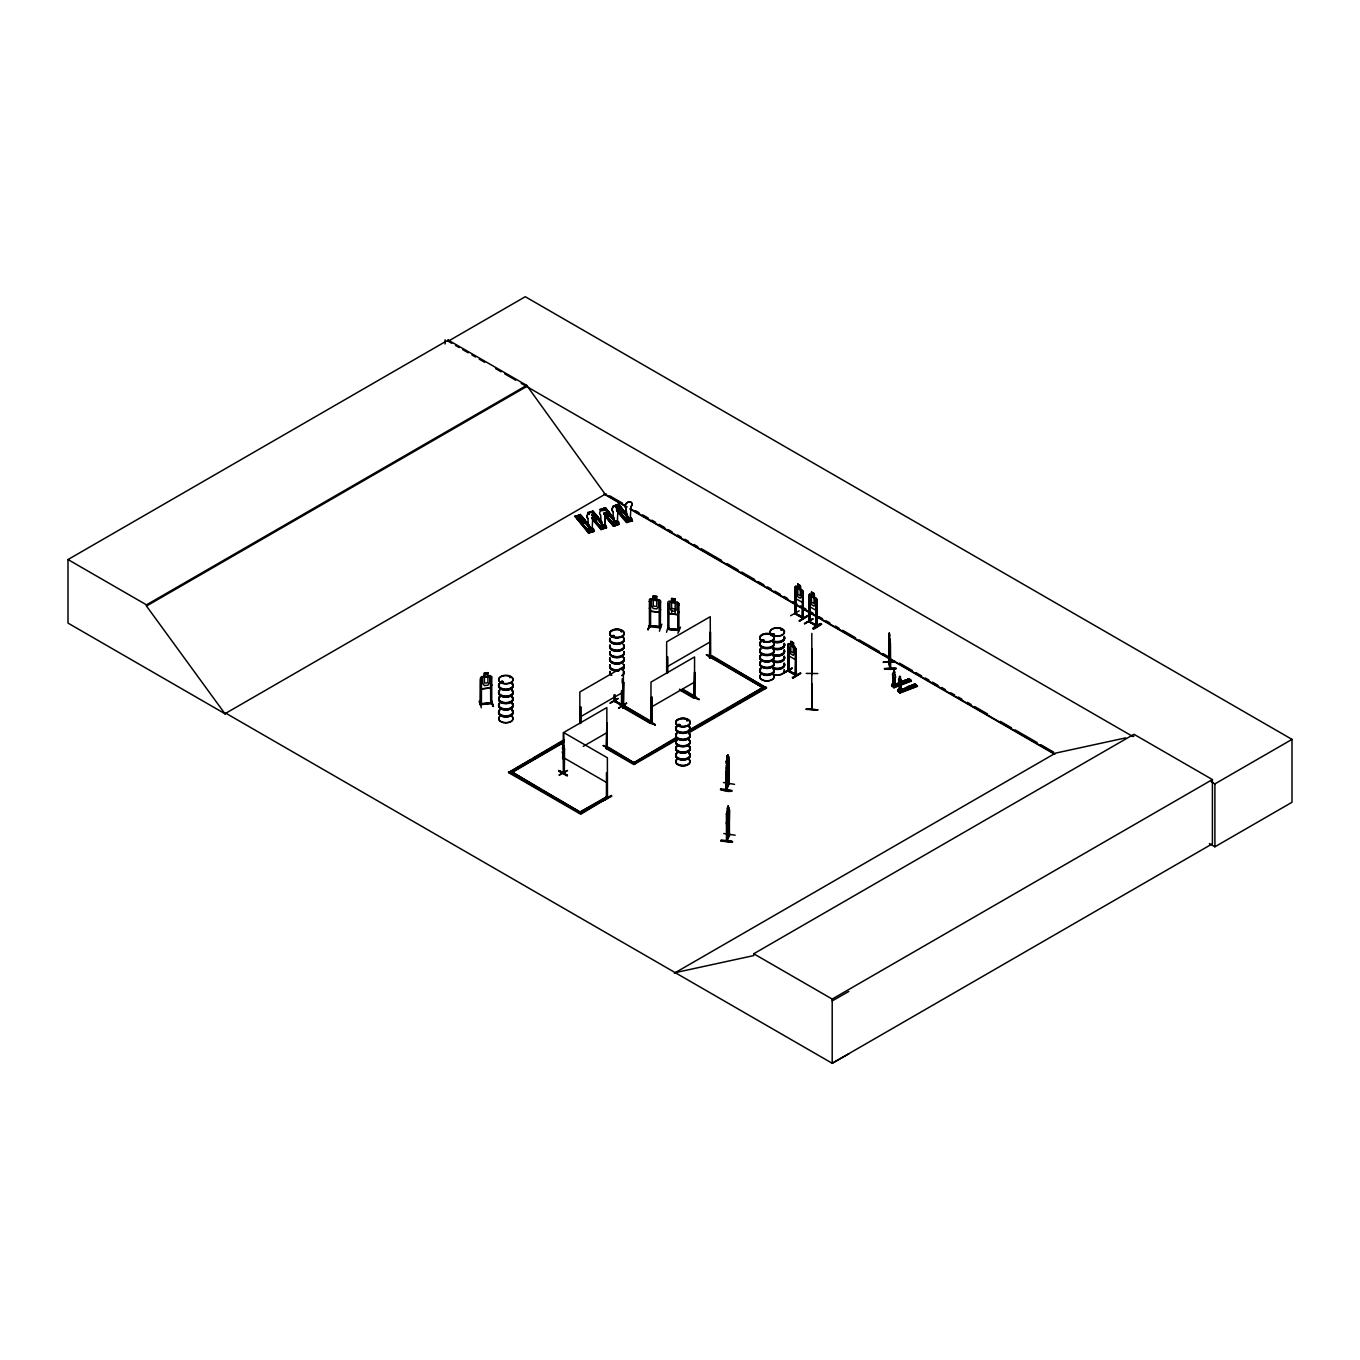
<?xml version="1.0" encoding="UTF-8"?>
<svg xmlns="http://www.w3.org/2000/svg" width="1360" height="1360" viewBox="0 0 1360 1360"><rect width="100%" height="100%" fill="white"/><g stroke="black" fill="none" stroke-linecap="round" stroke-linejoin="round"><path stroke-width="1.5" d="M889.304 651.593L888.862 662.269L890.052 668.78L890.035 641.699C889.066 629.153 889.899 665.924 889.797 656.081M889.406 648.074L889.049 642.175M894.676 685.967L894.965 678.13A2.567 1.156 68.9 0 0 894.812 674.526L894.676 674.577A2.567 1.156 68.9 0 1 894.965 678.13L894.812 685.916L892.5 684.114M900.728 691.203L901.034 683.366A2.567 1.156 68.9 0 0 900.728 679.813L900.371 676.328M900.864 691.152L901.153 683.315A2.567 1.156 68.9 0 0 900.864 679.762L900.864 679.762M889.44 642.617L888.998 639.217L889.372 640.747M890.052 650.046L889.508 653.803L888.947 648.21M725.951 790.126L729.164 782.85L728.552 783.819M729.589 809.761L728.926 835.516L729.691 834.003L726.444 841.126M727.192 840.701L726.631 839.749M605.557 513.706L604.843 526.031L605.557 513.706A3.859 2.822 -40.1 0 0 605.557 509.252A3.859 2.822 -40.1 0 0 600.661 510.629A3.859 2.822 -40.1 0 0 600.661 515.083L601.375 527M617.304 522.614L617.916 510.17A3.859 2.822 -40.1 0 0 618.035 505.852A3.859 2.822 -40.1 0 0 613.02 507.093A3.859 2.822 -40.1 0 0 613.02 511.547L613.853 523.6L617.661 522.563M630.972 506.6L631.074 506.719A3.859 2.822 -40.1 0 0 631.074 502.282A3.859 2.822 -40.1 0 0 626.178 503.659A3.859 2.822 -40.1 0 0 626.178 508.096L626.909 520.03L626.076 507.977A3.859 2.822 -40.1 0 1 626.076 503.523A3.859 2.822 -40.1 0 1 630.972 502.146A3.859 2.822 -40.1 0 1 630.972 506.6L630.258 518.925M889.508 662.762L888.998 661.81M889.831 668.185L890.392 667.114M890.494 668.61L890.341 642.923L890.443 668.746L889.423 662.201M728.28 768.774C731.612 752.794 722.5 788.205 728.416 768.791M728.909 819.893C730.354 807.823 726.971 831.436 726.529 822.46M889.491 646.629L889.355 645.677L889.151 647.343M720.579 788.919C743.24 790.432 726.087 793.713 720.596 788.902M720.936 840.854C731.527 839.222 740.758 844.509 720.936 840.871L732.309 841.585M721.055 840.497L732.309 842.095M721.072 840.089L732.292 841.653M731.799 790.959L720.443 789.786M893.69 684.097L893.146 684.964L892.959 676.379A2.567 1.156 68.9 0 1 893.248 673.336L894.098 670.599M893.877 684.641L892.806 685.032M893.248 673.336L893.384 673.285A2.567 1.156 68.9 0 0 893.095 676.328L893.197 684.896M899.249 690.132L899.844 689.367L898.943 690.302M899.436 676.26L899.3 678.589A2.567 1.156 68.9 0 0 899.011 681.632L899.691 689.367M899.691 689.928L901.544 691.577M908.327 687.157L909.891 687.208L908.701 687.82M888.947 650.573L889.151 648.771M889.066 647.615L888.93 650.556M889.729 646.391L889.508 653.65L888.828 643.059M590.223 528.615L591.685 528.938L590.852 529.397M591.022 528.156C591.702 531.811 589.271 526.473 591.753 529.006M591.515 529.142L590.41 528.309L591.005 529.601M602.939 524.756C605.387 526.065 602.072 525.691 603.619 524.654M603.585 525.912L603.058 524.722L603.194 528.258L603.109 524.994L603.993 526.235L603.959 525.334M617.134 521.509C613.241 520.812 619.157 523.906 615.298 521.526M615.893 522.359L615.587 521.169L615.672 524.841L615.893 521.458M616.369 522.835L615.417 521.645M616.403 521.815L616.658 521.934M629.527 519.248L629.136 518.381L629.833 519.061M629.17 519.163L629.204 518.653M629.153 518.908L628.643 517.599L628.728 521.271L628.66 517.633L629.935 518.653L629.068 518.738M726.002 790.177L726.903 756.806M726.818 812.379L726.376 814.215L728.892 807.432L728.926 835.516M729.691 834.921L726.954 841.313L727.175 815.524M888.93 662.269L890.035 668.712M898.943 689.656L899.317 689.588M726.801 759.917L726.138 789.582M726.852 818.89L727.294 820.301C729.368 816.493 728.722 794.971 726.852 813.11L727.005 841.211M812.345 708.492L811.75 709.444L811.835 633.386M812.226 683.655L812.226 708.747M501.449 682.193C500.956 680.119 504.798 682.669 502.044 681.224M509.949 676.821L510.561 677.586M509.558 677.518L510.374 676.889M613.904 635.579L612.765 636.072M614.193 636.191L613.292 636.106M621.163 630.938L621.724 631.567M621.333 631.737L621.248 630.853M621.741 631.278L620.772 631.516M678.147 725.407L679.915 724.625M679.116 724.37L680.204 725.254L678.555 725.645M687.021 720.783L687.191 719.882L686.868 720.749M687.038 720.239L687.259 720.596M762.127 640.084L763.691 640.9L763.317 639.659M762.467 639.931L763.929 639.897M771.103 635.545L771.494 635.698M774.469 634.117L772.667 633.93M781.966 629.986L780.912 629.816L781.796 629.289M888.862 635.324L890.052 641.716M629.595 518.381L629.119 517.65M629.272 518.092L629.748 519.146L628.847 518.075M558.773 771.222C584.766 785.179 541.705 760.308 567.001 775.863M567.375 775.217L559.164 770.525M655.112 724.574C640.492 714.255 647.972 724.098 655.163 724.489M888.981 635.205L888.726 653.293L889.78 658.41L888.726 640.832L889.015 642.498M888.726 641.24L889.797 647.768M615.927 521.152L615.825 522.104M592.042 528.36L590.58 528.955L592.042 528.36L592.042 531.114L590.58 531.709L590.988 528.7M602.956 524.841L603.891 525.504M893.367 684.794L893.52 683.757L891.769 684.437L894.064 687.769L893.486 687.123M562.887 746.878L563.89 745.637L564.128 751.111L562.258 743.58M563.499 746.776L563.89 745.637M562.887 755.14L563.89 753.916L564.128 759.39L562.258 751.859M563.499 755.055L563.89 753.916M563.499 747.779C561.612 750.193 564.179 745.739 564.128 751.111M562.479 757.299L563.38 755.293L563.091 757.197M582.097 521.441L582.59 522.546M583.882 522.614L584.596 521.73M607.121 514.76C608.634 518.024 610.572 511.972 607.121 515.032M620.177 511.462C621.146 509.507 624.274 511.717 621.214 510.782M603.585 525.011L604.775 525.062L603.143 525.351M803.08 599.794L802.162 602.344L803.08 599.675M815.83 610.13L816.714 599.403M816.799 607.597L815.881 610.266L809.591 606.628L808.86 603.024M562.479 749.02L562.87 743.495M563.091 748.935L563.278 745.739M563.516 759.492L563.278 754.018M649.536 599.794L650.624 598.706L649.417 599.743L649.468 626.79C646.408 624.41 664.309 626.569 659.447 627.657M650.403 601.664L649.383 601.545L650.403 601.664L650.25 626.875M649.417 608.039L650.573 611.269L659.277 612.323L660.552 609.399M653.123 599.08L653.157 595.918L653.259 599.199L651.406 600.015L651.406 605.795L653.259 608.498L656.71 608.906L658.563 606.662L658.563 600.882L656.71 599.624L656.863 596.377L653.123 595.986L656.71 596.53M650.573 611.269L649.57 607.971M650.471 622.778L648.04 629.697M648.108 629.833L650.42 623.169L648.04 629.323M650.607 598.774L659.26 599.76L660.569 601.018L660.314 628.099L659.328 627.946L659.515 602.531L660.535 602.667L659.43 602.769L659.651 627.674M650.607 625.957L660.535 626.909M659.413 631.21L661.81 624.155M675.206 598.893L671.5 598.417L671.636 614.023M675.24 601.919L676.94 603.33L676.94 609.11L675.087 611.354L671.636 610.929L669.783 608.209L669.783 602.429L671.636 601.63M667.794 610.453L668.95 613.683L677.671 614.703L678.81 611.745M668.967 603.891L667.862 603.993L668.967 603.891L668.831 629.306M668.474 625.634L666.536 632.281M667.743 628.218C670.718 628.677 666.91 627.011 667.76 629.17M677.892 605.285L678.997 605.183L677.892 605.285L677.977 630.53L677.977 605.047M677.773 629.765C683.519 629.527 668.202 630.768 668.1 628.881M679.116 629.442L669.001 628.643L677.875 629.578M680.476 627.181L677.892 633.267M481.814 688.806L490.365 687.837L491.725 684.709L490.484 688.007L481.712 688.925L480.573 685.984L481.746 688.993M726.801 756.823C728.722 751.519 726.699 759.781 728.688 756.755L728.807 784.465L729.096 758.659M727.787 754.681L726.954 758.03L727.498 755.718M726.206 761.345L728.399 756.33M726.427 765L726.393 790.228L729.164 783.768M726.801 766.734L727.634 758.965L726.767 789.667L725.951 789.106L728.433 783.768M734.57 784.346L723.452 782.544M726.036 789.191L728.807 783.819M727.447 808.095L728.28 805.783M727.447 809.115L727.991 806.803M726.631 840.667L728.926 834.853M735.165 835.21L723.792 833.51M660.45 609.297L659.192 612.204L650.658 611.167M677.637 614.771L678.946 611.779M790.636 615.723L799.221 610.793M804.355 623.662L812.94 618.715L804.78 623.441M784.006 673.081L792.166 668.406M812.872 619.123L804.695 623.832M567.545 770.593L559.045 775.2L567.171 770.457M610.13 703.307L618.239 698.564M479.128 701.284L481.372 707.778M563.839 773.058L564.621 773.534L563.839 772.14M622.336 704.905L614.125 700.315L615.026 700.74M614.941 695.317L614.771 701.607L615.315 700.587M622.234 705.84C622.999 702.576 620.126 705.619 615.315 700.842M614.397 700.978L622.642 705.619L622.54 690.931M606.237 797.028L607.478 797.317L606.39 797.113M795.889 613.36L794.988 612.833L795.787 614.295L795.362 588.489L796.195 614.074M794.971 613.802L803.165 618.477L803.165 591.43L795.974 586.177L795.124 586.942M796.178 613.207L795.277 612.68M802.621 592.671L802.264 618.035L803.318 617.27M802.23 617.984L803.454 617.355L795.889 613.632M808.843 621.809L809.71 594.116L816.901 599.352L816.884 626.399L808.809 621.741L808.758 594.779L809.744 594.235M788.018 671.058L796.178 675.699L796.093 648.635M788.919 670.582L787.984 670.089L789.191 671.33L789.106 652.409M816.272 625.056L816.68 626.331M795.923 675.648C797.096 672.401 793.56 675.461 789.191 670.684M480.301 704.514L491.64 703.222M491.725 702.542L490.382 702.457L491.64 702.304M490.535 703.324L491.606 702.542M623.781 707.472L622.727 707.625M607.24 748.17L606.322 748.663L606.849 722.874L606.458 748.629M709.954 656.829L710.328 656.183M709.427 657.628L710.243 631.992L709.699 657.781L710.634 657.305L709.427 657.628L710.328 657.101M694.178 697.969L694.501 696.422L694.263 697.952M902.258 681.904L903.091 682.618M501.075 682.312L502.741 681.666L501.653 681.496M503.013 682.312L502.316 682.465M613.632 636.446L612.51 635.528M679.473 725.118L678.912 724.336M762.739 640.424L763.691 640.56M774.061 634.593L773.262 633.845M781.201 630.037L781.524 629.952M728.892 784.38L728.688 756.755M729.419 835.448L729.334 810.339M588.455 533.069L575.076 516.307L580.669 515.083L589.951 527.119L578.85 515.61L592.62 531.879M591.464 512.159L602.225 523.77L592.28 511.921C596.071 510.408 583.423 514.233 589.05 512.89M599.777 509.932L605.37 507.654L600.593 509.694M604.758 508.504L603.942 508.742L605.693 508.283M605.404 508.147L613.802 518.789M579.241 515.117L593.232 531.675L593.963 529.448L592.178 527.901L593.555 530.859L589.169 532.1L588.778 530.91L588.506 533.035L593.589 531.59M576.742 518.041L590.206 532.525L575.824 516.494M612.952 506.345L618.698 504.713M613.19 506.073L614.652 505.852L628.354 522.087L618.392 510.272M628.099 516.698L618.426 504.084L613.649 506.124M601.409 529.278L602.82 529.074L592.45 517.004M604.758 515.848L613.496 526.201L619.055 524.382M613.547 526.201L603.959 514.046M603.959 512.431L615.298 525.657L614.21 526.014M614.941 525.572L604.52 514.08M618.052 524.671L619.055 522.58C615.74 517.837 619.191 525.674 615.553 524.705M627.266 522.444L616.964 510.306L622.132 508.487L616.947 510.272M627.946 521.849L616.335 509.031M630.768 521.441L618.239 506.651M631.737 521.152L632.111 519.01L630.717 517.361L631.703 520.438L627.317 521.662L625.923 518.704L625.532 520.455L630.717 519.01L630.717 517.361M632.06 520.846L626.535 522.614L616.556 510.799M584.579 521.543L583.559 522.665L582.165 522.002M594.711 518.245L595.68 517.497M622.676 511.496L620.194 511.394L622.302 511.802M481.423 704.65L481.644 703.936M484.415 676.243L480.59 677.756L481.814 676.532L491.759 676.464L491.725 703.46M622.727 706.707L623.815 706.503L622.608 707.744M606.152 748.374L607.206 748.238L607.138 723.027M709.427 656.71L710.26 656.166L709.852 657.747M710.532 657.339L763.096 687.871M652.018 721.395L650.913 721.667L652.103 721.31M651.967 722.347L651.032 721.548M693.889 697.731L699.363 699.482L690.693 694.535M694.926 697.578L694.569 672.214L694.042 698.02M903.805 682.346L902.173 682.159L903.601 681.938M614.006 636.225L612.816 636.65M762.161 640.016L763.13 639.693M764.031 640.543L763.13 640.764M772.973 633.794L772.667 634.831L774.197 634.712M774.367 634.576L773.075 634.457M679.796 724.999L678.725 725.169M795.974 586.177L795.039 586.84L795.073 613.836M788.052 644.062L788.137 671.092L788.052 644.062L790.738 644.504M575.025 516.511L580.278 514.522L589.373 525.453M578.918 515.627L580.278 514.522M592.552 511.887L601.324 522.206M618.358 504.611L627.419 515.049L618.426 504.084M589.458 532.78L577.065 517.973M594.303 531.403L591.889 528.377M601.732 529.414L601.392 527.459L601.8 528.649L606.186 527.425L605.2 524.348L606.577 527.629L601.001 529.601L592.28 519.248M606.526 527.833L604.095 524.671M582.471 521.118L582.046 522.087M582.25 521.526L584.46 521.611M607.342 514.658L609.382 514.59M891.616 685.695L909.109 678.844L911.438 681.088L894.013 687.735M892.058 686.069L909.704 679.592L892.279 686.256M893.724 687.48C892.925 686.086 896.308 684.284 895.662 686.698M907.358 679.303C911.71 684.692 905.488 676.362 909.67 679.609M909.109 678.623L911.251 680.697L893.333 687.157L910.843 680.34L911.404 681.088M897.685 690.948L897.821 689.673L899.742 689.146L897.821 689.673M898.195 691.237L915.178 684.097L917.49 686.324L900.065 692.988L899.793 691.39L901.714 690.846L899.793 691.39M915.042 684.25C910.826 683.111 918.748 689.384 913.41 684.556M915.178 683.876L917.456 686.324M580.567 706.843L580.567 723.01M622.88 707.914L623.424 682.108L623.713 707.54M623.101 707.846L623.696 682.278M667.386 656.727L667.386 672.877M619.99 704.701L627.878 709.512M715.02 659.26L706.809 654.568M626.603 702.933L618.868 708.322M626.62 703.324L618.528 708.118M619.582 704.446L628.201 709.376M651.729 696.949L650.913 722.585L650.998 682.091L694.569 656.931L694.518 697.374M564.247 773.653L563.788 747.898M679.541 689.945L694.076 698.343L694.858 672.384M603.415 745.45L611.643 750.142M606.118 747.439L607.24 747.252L606.662 748.833L633.896 764.558L677.416 739.432M650.998 721.531L652.103 721.565M564.247 748.493L563.516 748.068L563.465 773.398L564.621 772.616M606.39 798.031L606.628 772.633L606.798 797.793M606.254 797.249L607.376 797.198M611.388 795.464L603.262 800.717L611.439 795.532M603.364 800.717L611.796 796.144M225.964 713.269L225.08 713.796L68 623.101L68 559.555L448.188 340.051L526.677 385.356L605.166 494.224L627.164 506.923M448.188 340.051L448.188 341.224L525.283 296.718L1292 739.381L1292 802.281L1214.905 846.787L1209.397 843.591M68 559.555L146.489 604.86L526.677 385.356M848.844 1053.796L832.201 1063.282L225.862 713.218L224.961 713.728L146.489 606.033L526.677 386.529M224.961 713.728L606.05 493.714M797.81 587.231L796.467 587.707L796.467 593.487L797.81 596.734L800.309 598.179L801.652 596.479L800.309 585.786M800.394 585.735L797.81 584.137L800.394 585.735L800.479 588.778M579.836 717.145L623.424 691.985M666.655 667.012L710.243 641.852M803.046 618.477L803.165 591.43M803.352 593.096L802.332 592.841M795.855 598.706L795.124 595.102L795.855 598.706L802.247 602.293M814.215 593.623L815.371 604.401L814.028 606.101L811.529 604.656L810.186 601.409L811.529 592.076L814.215 593.623L814.13 596.768M809.829 596.836L808.809 596.581L809.829 596.836L809.914 622.047L809.421 621.214M607.988 798.524L606.39 797.606L579.156 812.549L606.39 796.824L607.988 797.725L580.754 814.249L508.538 772.565L564.281 739.585M508.538 772.565L530.128 760.104M533.715 758.03L564.281 740.384M624.835 706.061L623.254 706.979L650.488 722.704L652.069 721.786L624.835 706.061L642.991 717.332M688.347 733.125L766.496 687.99L711.994 655.741L710.413 656.659L764.915 688.908M564.077 741.54L510.136 773.483L564.077 742.339M652.018 697.119L652.069 722.585L650.488 723.503L623.254 707.778L624.835 706.86M766.496 687.99L711.994 656.54L710.413 657.458L710.243 616.692L666.655 641.852L666.655 673.302M815.949 597.72L816.901 599.352M816.119 626.008L816.357 600.61L817.173 626.246L816.272 625.719M817.088 601.035L816.068 600.763M799.663 620.993C824.211 604.673 782.153 631.363 807.806 616.216M799.323 620.755L807.466 615.995M583.236 746.368L606.849 732.734M650.998 707.251L694.569 682.091M809.625 621.554L817.173 625.328L816.272 624.801M821.576 624.206C804.525 636.242 817.241 621.741 821.576 624.223M812.991 628.201L821.168 623.509M790.823 641.359L793.492 642.906L790.823 641.359L789.48 650.692L790.823 653.939L793.322 655.384L794.665 653.684L793.492 642.906M606.662 748.833L608.243 747.915L635.477 763.64L608.243 747.133L606.662 748.051L633.896 763.776L677.416 738.65M694.076 698.343L695.657 696.626L694.076 697.544L679.541 689.163M788.375 645.694L788.766 671.449M793.407 646.051L796.178 648.635L795.175 659.549L788.885 655.928L788.137 652.307L788.885 655.928M795.141 647.054L788.936 643.569M795.634 658.274L795.362 675.308L795.634 649.893L796.467 675.529L788.426 670.854M796.382 650.318L795.362 650.063M784.057 672.724L791.775 668.27M783.615 672.996L792.234 668.015M675.818 737.732L633.896 762.722L675.818 738.514M688.585 730.354L763.317 687.208L726.869 709.053M690.404 730.099L723.214 711.144M688.347 732.326L766.496 687.208M795.549 674.356L788.426 669.936M792.285 677.484L800.462 672.809M800.819 673.421L792.693 678.215L800.513 673.251M508.538 771.766L580.754 813.45L607.988 797.725M674.356 973.182L1055.445 753.151L1125.655 737.885M675.24 972.655L753.729 955.587L753.729 953.768L1133.917 734.264L1212.406 779.569L1212.406 843.778L832.201 1063.282L832.201 999.073L1212.406 779.569M1133.917 736.083L1133.033 736.61L521.203 383.367M1211.267 781.779L1214.905 783.887L1292 739.381M832.201 1000.909L848.844 991.423M908.446 687.225L909.364 688.024M678.861 630.598L667.862 629.153L667.794 602.157L669.001 601.137L677.637 602.208L678.912 603.534L678.946 630.632M651.457 722.704L651.287 697.544M563.635 772.48L564.4 772.905M563.618 773.347L563.261 732.734L606.849 707.574L606.866 747.966M616.352 522.07L615.706 521.135M894.778 671.959L893.605 670.48M899.3 678.589L899.436 678.538A2.567 1.156 68.9 0 0 899.147 681.581L899.436 689.911L899.572 688.993M891.769 684.437L893.69 683.91M901.085 681.717C907.035 685.984 897.872 681.445 902.853 681.037L904.978 683.111L902.853 681.037M904.417 680.663L906.168 679.762L908.31 681.836L906.168 679.762M891.871 685.899L909.109 678.844M893.894 686.29L895.662 685.61M893.605 687.378L911.251 680.476M907.137 686.953C913.087 691.22 903.924 686.681 908.905 686.29L911.03 688.347L908.905 686.29M910.469 685.899L912.237 684.998L914.362 687.072L912.237 684.998M897.923 691.135L915.722 684.845L898.331 691.492M915.586 684.454L897.804 690.897L900.116 693.005M899.215 691.764L899.368 689.86M899.368 692.359L916.912 685.576M899.657 692.631L917.303 685.729M899.793 692.733L917.32 685.933M595.085 517.922L597.21 518.534L594.677 518.364M620.891 510.578L620.194 511.649M608.974 515.746L609.569 514.488M587.707 512.533L589.084 514.505L587.707 512.533L592.892 511.071L601.987 522.002M576.47 517.633C588.506 512.873 576.453 521.407 575.076 515.984M606.764 509.643L601.562 510.765L600.168 509.116M616.352 506.719L619.82 506.073M591.753 514.794L595.221 513.825L591.753 515.117M617.287 507.807L620.738 506.838L617.287 508.147M593.147 516.443L596.598 515.474L593.147 516.766M603.891 513.519L609.076 512.057L603.891 513.842C619.837 529.499 612.476 525.215 614.261 525.232L618.647 524.008L617.27 521.05M610.317 513.519C606.917 512.125 601.154 519.571 611.694 515.168M589.169 530.791L587.384 529.261L587.384 530.893L592.569 529.431L592.569 527.799M601.8 527.34L600.406 525.691L599.998 527.442M614.261 523.923L612.884 522.274L612.476 524.025M628.728 518.517L630.309 518.075M617.202 522.495L613.853 523.6M625.923 520.03L630.326 518.789M627.317 521.662L627.317 520.353L627.351 522.376M628.609 521.135L630.19 520.693M621.707 705.143L621.792 690.523M795.277 613.598L802.74 616.947M817.054 626.11L809.064 621.503L815.983 625.226M563.618 747.524L563.516 751.213M563.261 758.965L564.128 759.39M484.313 676.226L484.296 673.047L488.002 672.639L487.9 675.92L489.77 676.736L489.77 682.516L487.9 685.202L484.432 685.593L482.579 683.332L482.579 677.552L484.432 676.311L484.415 673.149L487.9 672.826M487.883 675.852L490.433 675.529M480.573 677.671L480.386 704.735L480.42 679.337L481.44 679.218L481.423 704.684M490.705 703.596L490.501 678.198L491.521 678.079M491.181 699.941L493.425 706.537L491.198 699.992M481.304 703.409C475.388 704.837 506.396 700.927 480.522 703.868M491.606 703.46L480.624 704.752M706.469 654.704L714.646 659.396M698.989 699.618L690.744 694.909M603.041 745.586L611.184 749.87M727.634 757.945L728.093 763.691L726.801 769.216L726.359 767.805M889.406 644.504L889.712 646.646M889.661 645.898L889.134 643.518M889.559 635.358L889.678 638.486M889.372 637.024L889.1 634.78M888.947 643.518L889.933 652.375M883.405 661.912L894.914 661.266L883.405 662.439M883.354 662.065L894.914 661.81M884.493 668.559C905.114 666.06 894.047 671.092 884.51 668.644M884.493 669.069L896.07 668.797M614.618 701.046L614.482 694.739M614.89 701.624L615.23 695.164M606.543 797.742L607.461 798.269L607.376 757.775L563.788 732.615L563.924 773.075M608.651 515.542L607.138 514.964M491.521 702.321L491.385 703.188M812.226 648.669L812.243 674.509M806.242 673.387L817.802 673.557M806.259 708.985L817.819 709.835L806.259 709.07M806.259 709.427L817.819 709.818M650.267 625.923L649.468 626.79M668.916 628.422L668.916 629.34M694.127 697.051L694.96 696.609L693.753 696.932M612.901 636.157L613.309 636.157A7.31 4.216 0 0 0 611.762 636.837M626.977 522.291L616.913 510.51M596.02 517.752L597.142 518.466L595.51 518.925M649.485 626.756L660.501 627.793M671.636 598.536L675.087 598.978M671.636 602.667L675.087 603.109M671.636 608.447L675.087 608.889M677.586 614.584L669.035 613.598L667.828 610.385M726.206 761.277L725.883 763.113M726.002 771.443L726.308 773.789M490.671 699.975L492.864 706.095M611.847 636.123A7.191 4.148 0 0 1 613.326 635.46L613.496 635.324M606.968 798.354L606.798 796.875M628.694 518.296L630.19 517.939L630.309 520.829M614.652 700.111L614.21 701.284L622.336 705.823L622.251 691.101M595.221 519.112L594.643 518.177M617.865 698.428L610.198 702.916M607.376 798.184L606.628 772.633M448.188 341.224L451.843 343.332M455.498 345.44L459.153 347.548M462.791 349.656L468.265 352.818M471.92 354.926L475.575 357.034M479.23 359.142L484.704 362.304M495.652 368.628L501.126 371.79M504.781 373.898L515.729 380.205M811.444 592.127L814.13 593.674M609.722 495.822L622.557 503.234M635.392 510.646L639.064 512.771M642.736 514.879L648.244 518.058M651.916 520.183L655.571 522.308M659.243 524.416L664.751 527.595M668.423 529.72L672.078 531.828M677.586 535.007L681.258 537.132M684.93 539.24L688.585 541.365M694.093 544.544L697.765 546.652M701.437 548.777L721.616 560.422M727.107 563.601L738.123 569.959M741.778 572.067L754.63 579.479M758.285 581.604L763.793 584.783M767.465 586.891L771.137 589.016M774.809 591.141L780.3 594.303M783.972 596.428L787.644 598.553M793.135 601.715L796.807 603.84M800.479 605.965L805.987 609.144M809.659 611.252L813.314 613.377M818.822 616.556L822.494 618.664M826.166 620.789L829.821 622.897M835.329 626.076L839.001 628.201M842.673 630.309L855.508 637.721M859.18 639.846L879.359 651.491M883.014 653.616L888.522 656.795M899.521 663.136L912.373 670.565M916.028 672.673L921.536 675.852M925.208 677.977L928.88 680.085M932.552 682.21L938.043 685.389M941.715 687.497L945.387 689.622M950.878 692.801L954.55 694.909M958.222 697.034L961.894 699.142M967.402 702.321L971.057 704.446M974.729 706.554L987.564 713.983M1000.416 721.395L1011.415 727.736M1015.087 729.861L1037.102 742.56M1040.757 744.685L1053.609 752.097M630.836 509.048L1054.544 753.678M603.959 494.054L626.042 506.804M629.731 508.929L1054.816 754.358M682.941 689.299L695.657 696.626M682.941 690.081L690.217 694.28M646.629 719.44L652.069 722.585M563.788 757.775L607.376 782.935M540.787 789.344L511.717 771.766L580.754 812.413M544.425 791.435L578.935 811.359M753.729 953.768L832.201 999.073M604.401 508.436L614.584 520.387M591.872 511.666L601.783 523.685M588.829 532.729L575.076 516.307M904.417 680.442L906.559 682.295M910.469 685.678L912.611 687.531M898.552 691.203L898.552 689.367L901.714 691.951L901.544 690.71M897.991 690.693L899.793 692.257M621.503 705.381L621.503 690.676M614.244 701.267L614.193 694.892M803.318 618.188L795.362 613.649L795.362 588.489M802.383 618.069L802.621 601.069M659.26 599.76L660.552 601.086M677.552 602.378L678.793 603.568M821.185 623.917L813.399 628.915M630.037 517.956L632.502 520.931M629.901 518.007L632.4 520.965M617.406 504.696L627.742 516.783M618.596 506.362L627.317 516.698M625.923 518.704L627.317 520.353M613.02 511.547L613.122 511.666A3.859 2.822 -40.1 0 1 613.122 507.229A3.859 2.822 -40.1 0 1 618.035 505.852A3.859 2.822 -40.1 0 1 617.916 510.17M605.37 507.654L606.764 509.303M609.076 512.057L607.682 510.731M605.353 507.977L614.125 518.483L605.302 508.181M617.27 522.359L618.647 524.008M604.35 508.266L614.363 520.251M614.023 520.557L606.56 511.683L613.921 520.574M604.877 513.791L614.839 525.606M604.877 515.831L613.598 526.167M601.647 521.9L592.892 511.071M592.705 513.638L601.562 523.957M604.656 527.663L604.792 524.45M592.399 517.208L602.463 528.989M592.178 517.48L602.14 529.295L591.855 517.548M591.719 517.599L601.681 529.414M592.11 529.363L592.824 517.021A3.859 2.822 -40.1 0 0 592.824 512.584A3.859 2.822 -40.1 0 0 587.928 513.961A3.859 2.822 -40.1 0 0 587.928 518.398L588.744 530.451M580.21 515.032L590.172 526.847M593.555 530.859L592.178 529.21L587.775 530.451L587.775 529.142M577.286 517.701L589.849 532.44M802.128 589.832L803.08 591.481M816 625.974L816.357 606.9M888.947 662.745L888.981 651.712M893.231 684.624L893.163 686.528L893.52 683.757M808.945 603.058L809.744 606.509M889.678 635.392L889.338 633.182L889.491 635.545M889.219 643.263L889.559 645.303M562.87 751.757L563.89 758.88M726.41 822.443L726.682 824.874M1214.905 783.887L1214.905 846.787M898.722 689.299L898.722 691.135M895.492 685.457L895.492 686.341M894.812 672.265L894.676 674.577M893.741 686.137L893.741 687.021L891.922 684.573M892.653 684.063L892.5 685.95M889.066 652.324L889.083 662.864M809.54 597.006L809.625 622.217M727.668 754.664L727.77 757.962M726.41 814.181L726.495 841.279M714.578 659.532L706.35 654.84M710.515 632.145L710.515 657.407M675.24 598.808L675.087 614.448M667.675 656.88L667.675 673.047M666.944 657.305L666.944 673.472M660.314 627.147L660.314 628.099M650.488 601.443L650.522 626.841M623.254 707.778L623.424 666.825L579.836 691.985L579.836 723.435M622.234 678.776L622.234 683.009M612.884 522.274L612.884 523.583M605.2 524.348L605.2 525.98M600.406 525.691L600.406 527M592.178 527.901L592.161 531.267M580.856 707.013L580.856 723.163M580.125 707.438L580.125 723.605M564.536 748.323L564.332 773.704M480.709 677.773L480.709 686.018M445.111 339.813L445.111 343.978M146.489 604.86L146.489 606.033M588.03 518.534A3.859 2.822 -40.1 0 1 588.03 514.08A3.859 2.822 -40.1 0 1 592.926 512.703A3.859 2.822 -40.1 0 1 592.926 517.157M773.279 648.958A7.31 4.216 0 0 1 766.955 655.299A7.31 4.216 0 0 1 760.631 648.958M773.177 649.4A7.191 4.148 0 0 1 766.955 655.622A7.191 4.148 0 0 1 760.733 649.4M773.177 654.84A7.174 4.148 0 0 1 766.955 661.045A7.174 4.148 0 0 1 760.733 654.84M773.211 655.214A7.225 4.165 0 0 1 766.955 661.453A7.225 4.165 0 0 1 760.699 655.214M773.279 642.022A7.31 4.216 0 0 1 766.955 648.346A7.31 4.216 0 0 1 760.631 642.022M773.177 648.244A7.191 4.148 0 0 1 766.955 654.466A7.191 4.148 0 0 1 760.733 648.244M773.177 642.464A7.191 4.148 0 0 1 766.955 648.686A7.191 4.148 0 0 1 760.733 642.464M773.279 648.601A7.31 4.216 0 0 1 766.955 654.942A7.31 4.216 0 0 1 760.631 648.601M773.279 641.665A7.31 4.216 0 0 1 766.955 647.989A7.31 4.216 0 0 1 760.631 641.665M773.177 641.291A7.191 4.148 0 0 1 766.955 647.53A7.191 4.148 0 0 1 760.733 641.291M773.279 668.746A7.31 4.216 0 0 1 766.955 675.087A7.31 4.216 0 0 1 760.631 668.746M773.177 669.188A7.191 4.148 0 0 1 766.955 675.41A7.191 4.148 0 0 1 760.733 669.188M773.177 674.628A7.174 4.148 0 0 1 766.955 680.833A7.174 4.148 0 0 1 760.733 674.628A7.225 4.165 0 0 0 766.955 681.003A7.225 4.165 0 0 0 773.211 674.747M773.177 655.843A7.174 4.148 0 0 1 766.955 662.065A7.174 4.148 0 0 1 760.733 655.843M773.211 655.486A7.225 4.165 0 0 1 766.955 661.742A7.225 4.165 0 0 1 760.699 655.486M773.279 661.81A7.31 4.216 0 0 1 766.955 668.134A7.31 4.216 0 0 1 760.631 661.81M773.177 668.032A7.191 4.148 0 0 1 766.955 674.254A7.191 4.148 0 0 1 760.733 668.032M773.177 662.252A7.191 4.148 0 0 1 766.955 668.474A7.191 4.148 0 0 1 760.733 662.252M773.279 668.389A7.31 4.216 0 0 1 766.955 674.73A7.31 4.216 0 0 1 760.631 668.389M773.279 661.453A7.31 4.216 0 0 1 766.955 667.777A7.31 4.216 0 0 1 760.631 661.453M773.177 661.079A7.191 4.148 0 0 1 766.955 667.318A7.191 4.148 0 0 1 760.733 661.079M784.346 643.654A7.31 4.216 0 0 1 781.728 648.108A7.31 4.216 0 0 1 773.636 648.414M784.227 637.5A7.191 4.148 0 0 1 781.66 641.869A7.191 4.148 0 0 1 773.687 642.175M784.227 643.28A7.191 4.148 0 0 1 781.66 647.649A7.191 4.148 0 0 1 773.687 647.938M784.227 644.436A7.191 4.148 0 0 1 781.66 648.805A7.191 4.148 0 0 1 773.687 649.111M784.346 644.011A7.31 4.216 0 0 1 781.728 648.465A7.31 4.216 0 0 1 773.636 648.771M784.346 636.718A7.31 4.216 0 0 1 781.728 641.155A7.31 4.216 0 0 1 773.636 641.461M784.227 636.327A7.191 4.148 0 0 1 781.66 640.696A7.191 4.148 0 0 1 773.687 641.002M784.346 637.075A7.31 4.216 0 0 1 781.728 641.512A7.31 4.216 0 0 1 773.636 641.818M784.227 650.267A7.191 4.148 0 0 1 781.66 654.636A7.191 4.148 0 0 1 773.687 654.942M784.346 663.442A7.31 4.216 0 0 1 781.728 667.896A7.31 4.216 0 0 1 773.636 668.202M784.227 657.288A7.191 4.148 0 0 1 781.66 661.657A7.191 4.148 0 0 1 773.687 661.963M784.227 663.068A7.191 4.148 0 0 1 781.66 667.437A7.191 4.148 0 0 1 773.687 667.726M784.227 664.224A7.191 4.148 0 0 1 781.66 668.593A7.191 4.148 0 0 1 773.687 668.899M784.21 669.63A7.174 4.148 0 0 1 781.66 673.999A7.174 4.148 0 0 1 773.687 674.305M784.346 663.799A7.31 4.216 0 0 1 781.728 668.253A7.31 4.216 0 0 1 773.636 668.559M784.346 656.506A7.31 4.216 0 0 1 781.728 660.943A7.31 4.216 0 0 1 773.636 661.249M784.227 656.115A7.191 4.148 0 0 1 781.66 660.484A7.191 4.148 0 0 1 773.687 660.79M784.21 650.879A7.174 4.148 0 0 1 781.66 655.248A7.174 4.148 0 0 1 773.687 655.537M784.346 656.863A7.31 4.216 0 0 1 781.728 661.3A7.31 4.216 0 0 1 773.636 661.606M784.227 670.055A7.191 4.148 0 0 1 781.66 674.424A7.191 4.148 0 0 1 773.687 674.73M784.261 650.539A7.225 4.165 0 0 1 781.677 654.925A7.225 4.165 0 0 1 773.67 655.231M623.866 651.491A7.174 4.148 0 0 1 616.93 656.71A7.174 4.148 0 0 1 609.994 651.491M623.254 637.704A7.31 4.216 0 0 1 617.882 643.994A7.31 4.216 0 0 1 609.875 638.724M623.9 639.149A7.208 4.165 0 0 1 616.93 644.385A7.208 4.165 0 0 1 609.96 639.149M611.83 637.279A7.208 4.165 0 0 1 613.326 636.616M623.254 637.347A7.31 4.216 0 0 1 617.882 643.637A7.31 4.216 0 0 1 609.875 638.367M611.762 636.48A7.31 4.216 0 0 1 613.275 635.8M623.883 637.976A7.191 4.148 0 0 1 616.93 643.212A7.191 4.148 0 0 1 609.977 637.976M623.883 646.085A7.191 4.148 0 0 1 616.93 651.321A7.191 4.148 0 0 1 609.977 646.085M623.254 644.64A7.31 4.216 0 0 1 617.882 650.947A7.31 4.216 0 0 1 609.875 645.66M623.254 644.283A7.31 4.216 0 0 1 617.882 650.59A7.31 4.216 0 0 1 609.875 645.303M623.9 644.912A7.208 4.165 0 0 1 616.93 650.165A7.208 4.165 0 0 1 609.96 644.912M623.9 651.661A7.225 4.165 0 0 1 616.93 656.897A7.225 4.165 0 0 1 609.96 651.661M623.9 652.171A7.225 4.165 0 0 1 616.93 657.424A7.225 4.165 0 0 1 609.96 652.171M623.883 652.545A7.191 4.148 0 0 1 616.93 657.764A7.191 4.148 0 0 1 609.977 652.545M623.866 671.279A7.174 4.148 0 0 1 622.013 675.291M611.847 675.291A7.174 4.148 0 0 1 609.994 671.279M623.9 658.937A7.208 4.165 0 0 1 616.93 664.173A7.208 4.165 0 0 1 609.96 658.937M623.883 657.764A7.191 4.148 0 0 1 616.93 663A7.191 4.148 0 0 1 609.977 657.764M623.9 665.873A7.208 4.165 0 0 1 622.03 669.885M618.8 670.973A7.208 4.165 0 0 1 609.96 665.873M623.254 664.428A7.31 4.216 0 0 1 622.098 669.528M618.817 670.616A7.31 4.216 0 0 1 609.875 665.448M623.254 664.071A7.31 4.216 0 0 1 622.098 669.171M618.817 670.259A7.31 4.216 0 0 1 609.875 665.091M623.883 664.717A7.191 4.148 0 0 1 622.013 668.729M620.534 669.375A7.191 4.148 0 0 1 612.544 669.086A7.191 4.148 0 0 1 609.977 664.717M623.254 657.492A7.31 4.216 0 0 1 617.882 663.782A7.31 4.216 0 0 1 609.875 658.512M623.254 657.135A7.31 4.216 0 0 1 617.882 663.425A7.31 4.216 0 0 1 609.875 658.155M623.9 671.687A7.208 4.165 0 0 1 622.03 675.716M610.691 674.849A7.208 4.165 0 0 1 609.96 671.687M512.193 690.608A7.31 4.216 0 0 1 505.869 696.932A7.31 4.216 0 0 1 499.528 690.608M512.091 691.033A7.191 4.148 0 0 1 505.869 697.272A7.191 4.148 0 0 1 499.63 691.033M512.125 696.609A7.225 4.165 0 0 1 505.869 702.865A7.225 4.165 0 0 1 499.613 696.609M512.074 696.456A7.174 4.148 0 0 1 505.869 702.661A7.174 4.148 0 0 1 499.647 696.456M512.108 696.915A7.208 4.165 0 0 1 505.869 703.154A7.208 4.165 0 0 1 499.63 696.915M512.193 683.655A7.31 4.216 0 0 1 505.869 689.996A7.31 4.216 0 0 1 499.528 683.655M512.108 689.877A7.208 4.165 0 0 1 505.869 696.116A7.208 4.165 0 0 1 499.63 689.877M512.091 684.097A7.191 4.148 0 0 1 505.869 690.319A7.191 4.148 0 0 1 499.63 684.097M512.193 690.251A7.31 4.216 0 0 1 505.869 696.575A7.31 4.216 0 0 1 499.528 690.251M512.193 683.298A7.31 4.216 0 0 1 505.869 689.622A7.31 4.216 0 0 1 499.528 683.298M512.108 682.924A7.208 4.165 0 0 1 505.869 689.163A7.208 4.165 0 0 1 499.63 682.924M512.193 710.396A7.31 4.216 0 0 1 505.869 716.72A7.31 4.216 0 0 1 499.528 710.396M512.091 710.821A7.191 4.148 0 0 1 505.869 717.06A7.191 4.148 0 0 1 499.63 710.821M512.125 716.397A7.225 4.165 0 0 1 505.869 722.653A7.225 4.165 0 0 1 499.613 716.397M512.074 697.493A7.157 4.131 0 0 1 505.869 703.698A7.157 4.131 0 0 1 499.664 697.493M512.108 716.618A7.208 4.165 0 0 1 505.869 722.857A7.208 4.165 0 0 1 499.63 716.618M512.125 697.136A7.225 4.165 0 0 1 505.869 703.392A7.225 4.165 0 0 1 499.613 697.136M512.193 703.443A7.31 4.216 0 0 1 505.869 709.784A7.31 4.216 0 0 1 499.528 703.443M512.108 709.665A7.208 4.165 0 0 1 505.869 715.904A7.208 4.165 0 0 1 499.63 709.665M512.091 703.885A7.191 4.148 0 0 1 505.869 710.107A7.191 4.148 0 0 1 499.63 703.885M512.193 710.039A7.31 4.216 0 0 1 505.869 716.363A7.31 4.216 0 0 1 499.528 710.039M512.193 703.086A7.31 4.216 0 0 1 505.869 709.41A7.31 4.216 0 0 1 499.528 703.086M512.108 702.712A7.208 4.165 0 0 1 505.869 708.951A7.208 4.165 0 0 1 499.63 702.712M689.265 733.703A7.31 4.216 0 0 1 682.941 740.027A7.31 4.216 0 0 1 676.617 733.703M689.163 734.145A7.191 4.148 0 0 1 682.941 740.367A7.191 4.148 0 0 1 676.719 734.145M689.146 739.568A7.157 4.131 0 0 1 682.941 745.773A7.157 4.131 0 0 1 676.736 739.568M689.163 739.959A7.191 4.148 0 0 1 682.941 746.198A7.191 4.148 0 0 1 676.719 739.959M689.265 726.75A7.31 4.216 0 0 1 682.941 733.091A7.31 4.216 0 0 1 676.617 726.75M689.163 732.972A7.191 4.148 0 0 1 682.941 739.211A7.191 4.148 0 0 1 676.719 732.972M689.163 727.192A7.191 4.148 0 0 1 682.941 733.431A7.191 4.148 0 0 1 676.719 727.192M689.265 733.346A7.31 4.216 0 0 1 682.941 739.67A7.31 4.216 0 0 1 676.617 733.346M689.265 726.393A7.31 4.216 0 0 1 682.941 732.734A7.31 4.216 0 0 1 676.617 726.393M689.163 726.036A7.191 4.148 0 0 1 682.941 732.258A7.191 4.148 0 0 1 676.719 726.036M689.265 753.491A7.31 4.216 0 0 1 682.941 759.815A7.31 4.216 0 0 1 676.617 753.491M689.197 740.214A7.225 4.165 0 0 1 682.941 746.47A7.225 4.165 0 0 1 676.685 740.214M689.163 753.933A7.191 4.148 0 0 1 682.941 760.155A7.191 4.148 0 0 1 676.719 753.933M689.163 759.339A7.191 4.148 0 0 1 682.941 765.578A7.225 4.165 0 0 1 676.685 759.492M676.719 759.339A7.191 4.148 0 0 0 682.941 765.578A7.225 4.165 0 0 0 689.197 759.492M689.146 740.605A7.157 4.131 0 0 1 682.941 746.793A7.157 4.131 0 0 1 676.736 740.605M689.163 759.747A7.191 4.148 0 0 1 682.941 765.986A7.191 4.148 0 0 1 676.719 759.747M689.265 746.538A7.31 4.216 0 0 1 682.941 752.879A7.31 4.216 0 0 1 676.617 746.538M689.163 752.76A7.191 4.148 0 0 1 682.941 758.999A7.191 4.148 0 0 1 676.719 752.76M689.163 746.98A7.191 4.148 0 0 1 682.941 753.219A7.191 4.148 0 0 1 676.719 746.98M689.265 753.134A7.31 4.216 0 0 1 682.941 759.458A7.31 4.216 0 0 1 676.617 753.134M689.265 746.181A7.31 4.216 0 0 1 682.941 752.522A7.31 4.216 0 0 1 676.617 746.181M689.163 745.824A7.191 4.148 0 0 1 682.941 752.046A7.191 4.148 0 0 1 676.719 745.824M646.884 720.222L655.163 725.016L646.884 720.222M728.127 810.067L727.294 817.836L728.127 810.067M563.431 772.259L564.4 771.987L563.261 772.174M564.009 747.592L564.009 747.592M582.59 517.276L577.405 519.061L582.59 517.276M583.984 518.925L578.799 520.71L583.984 518.925M585.208 520.387L580.023 522.172L585.208 520.387M597.839 516.936L592.637 518.721L597.839 516.936M623.356 509.949L618.171 511.751L623.356 509.949M586.602 522.036L581.417 523.821L586.602 522.036M599.216 518.585L594.031 520.37L599.216 518.585M624.75 511.598L619.565 513.4L624.75 511.598M487.288 673.404L485.061 673.659L485.061 674.696L487.288 674.441L487.288 673.404M487.9 676.94L484.432 677.348L484.432 683.128L487.9 682.72L487.9 676.94M656.098 596.972L653.871 596.7L653.871 597.737L656.098 598.009L656.098 596.972M656.71 600.661L653.259 600.236L653.259 606.016L656.71 606.441L656.71 600.661M674.475 599.42L672.248 599.131L672.248 600.168L674.475 600.44L674.475 599.42M799.85 586.058L798.252 585.123L799.85 587.078L799.85 586.058M813.586 593.98L811.988 593.045L813.586 595.017L813.586 593.98M800.309 589.917L797.81 588.472L797.81 594.252L800.309 595.697L800.309 589.917M814.028 597.856L811.529 596.411L811.529 602.174L814.028 603.619L814.028 597.856M792.88 643.263L791.265 642.345L792.88 644.3L792.88 643.263M793.322 647.139L790.823 645.694L790.823 651.474L793.322 652.919L793.322 647.139M889.508 651.338L889.219 633.182L889.508 651.338M797.81 587.452L797.81 584.137L797.708 587.282M763.368 641.138A7.174 4.148 0 0 0 774.129 637.551A7.174 4.148 0 0 0 763.368 633.964A7.174 4.148 0 0 0 763.368 641.138M763.368 641.716A7.157 4.131 0 0 0 774.112 638.146A7.157 4.131 0 0 0 763.368 634.559A7.157 4.131 0 0 0 763.368 641.716M763.351 641.393A7.225 4.165 0 0 0 774.18 637.789A7.225 4.165 0 0 0 763.351 634.168A7.225 4.165 0 0 0 763.351 641.393M772.174 634.763A7.225 4.165 0 0 0 784.261 632.893A7.225 4.165 0 0 0 775.421 627.793A7.225 4.165 0 0 0 772.174 634.763M772.225 635.103A7.157 4.131 0 0 0 784.193 633.25A7.157 4.131 0 0 0 775.421 628.184A7.157 4.131 0 0 0 772.225 635.103M781.643 654.211A7.157 4.131 0 0 0 784.193 649.859A7.174 4.148 0 0 1 781.66 654.211A7.157 4.131 0 0 1 773.704 654.517A7.174 4.148 0 0 0 781.66 654.211M613.326 636.837A7.208 4.165 0 0 0 624.138 633.233A7.208 4.165 0 0 0 613.326 629.629A7.208 4.165 0 0 0 613.326 636.837M613.343 637.415A7.157 4.131 0 0 0 624.087 633.828A7.157 4.131 0 0 0 613.343 630.241A7.157 4.131 0 0 0 613.343 637.415M613.326 637.075A7.225 4.165 0 0 0 624.155 633.471A7.225 4.165 0 0 0 613.326 629.85A7.225 4.165 0 0 0 613.326 637.075M502.248 683.026A7.225 4.165 0 0 0 513.094 679.422A7.225 4.165 0 0 0 502.248 675.818A7.225 4.165 0 0 0 502.248 683.026M502.282 683.366A7.157 4.131 0 0 0 513.026 679.779A7.157 4.131 0 0 0 502.282 676.192A7.157 4.131 0 0 0 502.282 683.366M679.337 725.866A7.191 4.148 0 0 0 690.132 722.279A7.191 4.148 0 0 0 679.337 718.675A7.191 4.148 0 0 0 679.337 725.866M677.875 725.798A7.157 4.131 0 0 0 689.86 723.945A7.157 4.131 0 0 0 681.088 718.879A7.157 4.131 0 0 0 677.875 725.798M679.337 726.121A7.225 4.165 0 0 0 690.166 722.517A7.225 4.165 0 0 0 679.337 718.896A7.225 4.165 0 0 0 679.337 726.121"/></g></svg>
